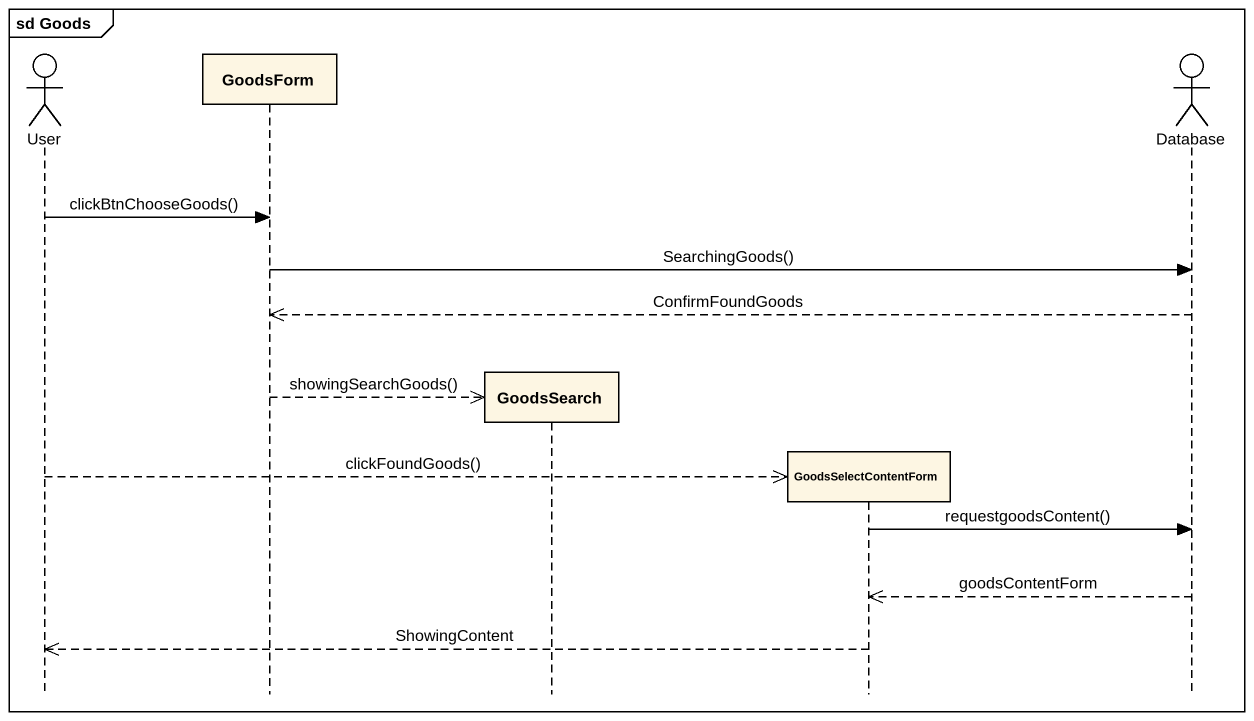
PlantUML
@startuml
mainframe sd Goods
hide footbox
actor User
participant GoodsForm
participant GoodsSearch
participant GoodsSelectContentForm
actor "Database" as Database_

User -> GoodsForm : clickBtnChooseGoods()
GoodsForm -> Database_ : SearchingGoods()
Database_ -->> GoodsForm : ConfirmFoundGoods
GoodsForm -->> GoodsSearch ** : showingSearchGoods()
User -->> GoodsSelectContentForm ** : clickFoundGoods()
GoodsSelectContentForm -> Database_ : requestgoodsContent()
Database_ -->> GoodsSelectContentForm : goodsContentForm
GoodsSelectContentForm -->> User : ShowingContent
@enduml
